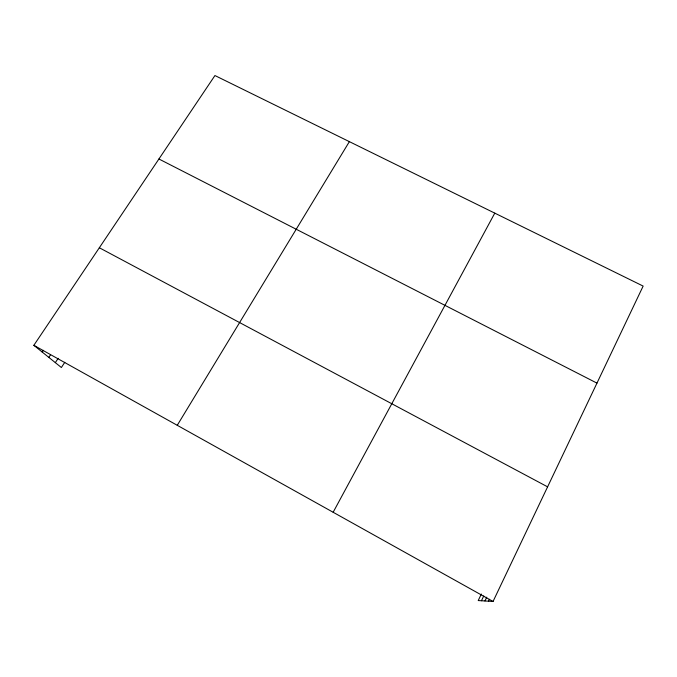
<?xml version="1.0" encoding="UTF-8"?>
<svg xmlns="http://www.w3.org/2000/svg" width="677" height="677" viewBox="0 0 677 677"><rect width="100%" height="100%" fill="white"/><g stroke="black" fill="none" stroke-linecap="round" stroke-linejoin="round"><path stroke-width="1.02" d="M481.347 594.042L478.216 600.558L493.051 601.455L643.15 286.083L214.939 75.545L33.85 345.312L61.37 367.518L64.806 362.288M484.952 600.964L486.771 597.156M488.523 601.176L489.429 599.28M481.457 600.753L483.742 595.988M333.152 512.261L494.785 213.137M177.256 425.308L349.374 141.645M55.328 362.644L58.18 358.319M48.82 357.388L50.53 354.816M42.211 352.057L43.379 350.305M158.926 158.993L596.962 383.123M99.341 247.757L547.6 486.848M33.85 345.312L493.051 601.455"/></g></svg>
